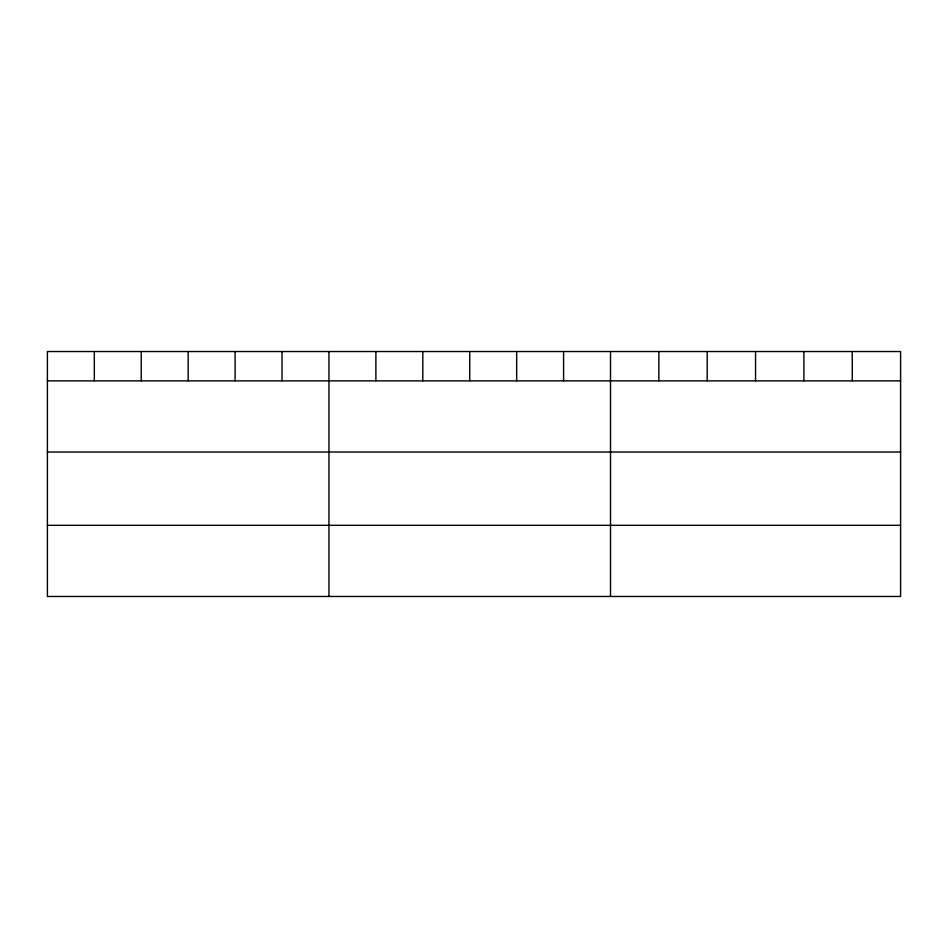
<?xml version="1.0" encoding="UTF-8"?>
<svg xmlns="http://www.w3.org/2000/svg" width="948" height="948" viewBox="0 0 948 948"><rect width="100%" height="100%" fill="white"/><g stroke="black" fill="none" stroke-linecap="round" stroke-linejoin="round"><path stroke-width="1.42" d="M900.6 380.859L900.6 596.47L47.4 596.47L47.4 351.53L900.6 351.53L900.6 380.859L47.4 380.859M47.4 452.018L900.6 452.018M47.4 525.322L900.6 525.322M852.252 351.53L852.252 380.859M803.904 351.53L803.904 380.859M755.556 351.53L755.556 380.859M707.208 351.53L707.208 380.859M658.86 351.53L658.86 380.859M610.512 351.53L610.512 596.47M563.586 351.53L563.586 380.859M516.66 351.53L516.66 380.859M469.734 351.53L469.734 380.859M422.808 351.53L422.808 380.859M375.882 351.53L375.882 380.859M328.956 351.53L328.956 596.47M282.03 351.53L282.03 380.859M235.104 351.53L235.104 380.859M188.178 351.53L188.178 380.859M141.252 351.53L141.252 380.859M94.326 351.53L94.326 380.859"/></g></svg>
